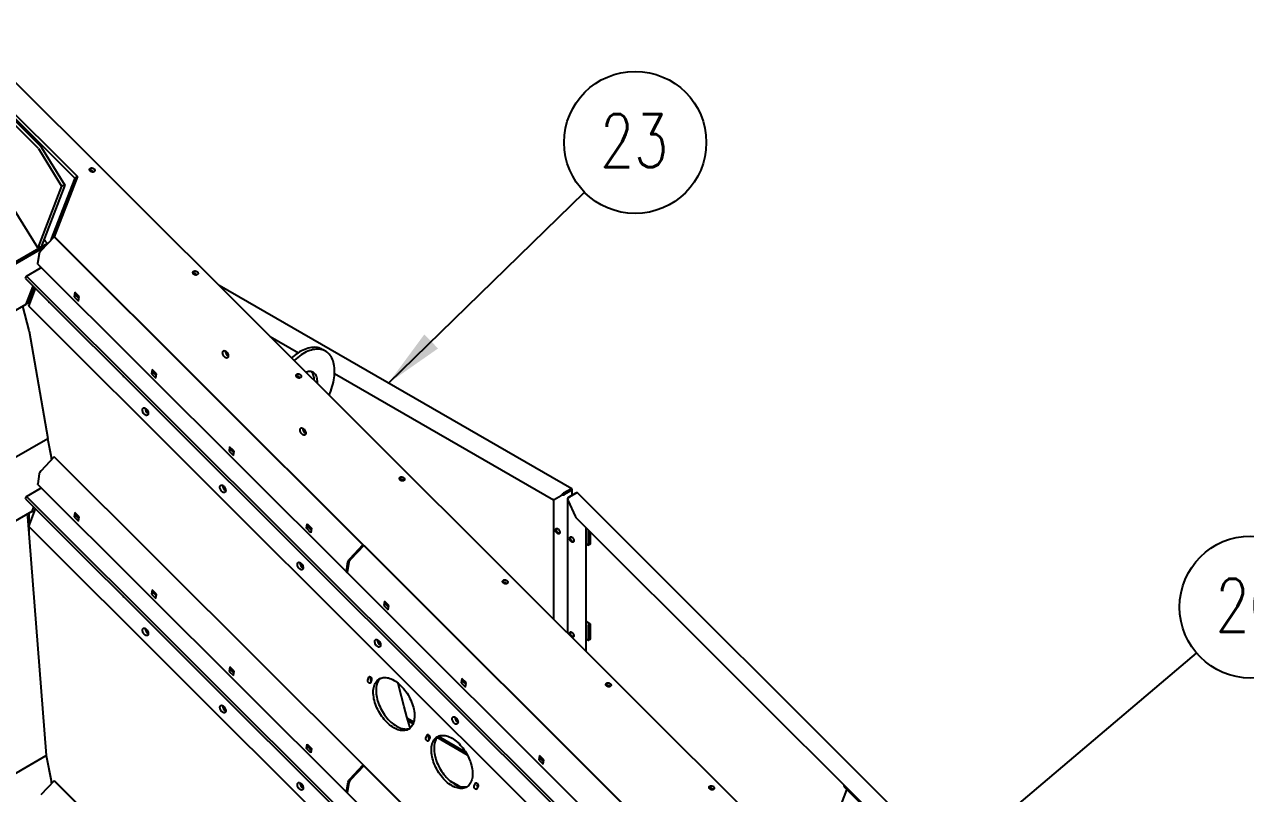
# Model space of a CAD drawing. Header units: millimetres. Extents: x 0 to 55611, y 0 to 32827.
# Drawn here: x 43145 to 45700, y 14474 to 16084 of the extents above; entities that cross this region are included whole.
import ezdxf

# ---------------------------------------------------------------- set-up
doc = ezdxf.new("R2010")
doc.units = ezdxf.units.MM
doc.header["$LTSCALE"] = 10
doc.linetypes.add('SLD-Continua', pattern=[0])
for name, color, linetype in [('EQUIPO', 30, 'SLD-Continua'), ('FIMSA-ACOTACIONES', 7, 'SLD-Continua'), ('STRUC', 5, 'SLD-Continua')]:
    doc.layers.add(name, color=color, linetype=linetype)
doc.styles.add('1', font='romans.shx', dxfattribs={"height": 125})
doc.styles.add('SLDTEXTSTYLE18', font='romans.shx', dxfattribs={"width": 0.75})
doc.dimstyles.new('50', dxfattribs={"dimscale": 0, "dimtxt": 125, "dimasz": 125, "dimexe": 125, "dimexo": 125, "dimgap": 50, "dimtad": 1, "dimdec": 0, "dimlfac": 49.861111, "dimzin": 1, "dimtxsty": '1', "dimcen": 2.5, "dimclrd": 1, "dimclre": 1, "dimadec": 0, "dimazin": 0, "dimtfac": 1, "dimtdec": 0, "dimtmove": 0, "dimatfit": 3, "dimfxl": 1, "dimtzin": 1, "dimarcsym": 0})

# ---------------------------------------------------------------- blocks, each defined once
blk = doc.blocks.new('SW_NOTE_0_19')
at = {"layer": 'FIMSA-ACOTACIONES', "color": 0}
blk.add_circle((106.4, 103.8), 148.7, dxfattribs=at)
at = {"layer": 'FIMSA-ACOTACIONES', "color": 0, "insert": (104.2, 163.3), "char_height": 111.12, "attachment_point": 2, "style": 'SLDTEXTSTYLE18'}
blk.add_mtext('23', dxfattribs=at)
blk = doc.blocks.new('SW_NOTE_0_20')
at = {"layer": 'FIMSA-ACOTACIONES', "color": 0}
blk.add_circle((113.4, 96.2), 148.7, dxfattribs=at)
at = {"layer": 'FIMSA-ACOTACIONES', "color": 0, "insert": (111.2, 155.6), "char_height": 111.12, "attachment_point": 2, "style": 'SLDTEXTSTYLE18'}
blk.add_mtext('20', dxfattribs=at)

msp = doc.modelspace()

# ---------------------------------------------------------------- linework, layer by layer
at = {"color": 7, "linetype": 'SLD-Continua', "lineweight": 25}
for p, q in [((44325.3, 14994.5), (44325.3, 15026)), ((44328.9, 15022.4), (44328.9, 14996.5)), ((44320.9, 14996.8), (44325.4, 14994.2)), ((44328.4, 14995.8), (44325.7, 14994.2)), ((44328.7, 14829.9), (44320.8, 14834.5)), ((44325.3, 14795.4), (44325.3, 14827.5)), ((44325.7, 14828.3), (44328.4, 14829.9)), ((44328.9, 14829.6), (44328.8, 14797.5)), ((44320.8, 14797.7), (44325.4, 14795.1)), ((44328.4, 14796.7), (44325.7, 14795.1))]:
    msp.add_line(p, q, dxfattribs=at)
for centre, radius, start, end in [((44325.6, 14994.4), 0.277, 170.7781, 309.2111), ((44327.9, 14996.6), 0.976, 302.6043, 357.385), ((44326.2, 14827.5), 0.976, 122.6043, 177.385), ((44328.6, 14829.6), 0.277, 350.7781, 129.2111), ((44325.5, 14795.3), 0.277, 170.7781, 309.2111), ((44327.9, 14797.5), 0.976, 302.6043, 357.385)]:
    msp.add_arc(centre, radius, start, end, dxfattribs=at)
at = {"layer": 'EQUIPO', "linetype": 'SLD-Continua', "lineweight": 25}
for p, q in [((45790.3, 13305.5), (43004.9, 16084.3)), ((42958.7, 16053.8), (43250.7, 15762.5)), ((42964.3, 16057), (43256.3, 15765.7)), ((43011.7, 15996.3), (43179.7, 15828.7)), ((43006, 15993), (43174, 15825.4)), ((43174.6, 15824.7), (43223, 15746)), ((43181.4, 15826.5), (43229.8, 15747.8)), ((43256.3, 15765.7), (43207.8, 15639.7)), ((43250.7, 15762.5), (43256.3, 15765.7)), ((43223, 15746), (43173.2, 15616.9)), ((43229.8, 15747.8), (43180.1, 15618.6)), ((43250.7, 15762.5), (43200.8, 15633.1)), ((43229.8, 15747.8), (43223, 15746)), ((43173.2, 15616.9), (43124.8, 15695.6)), ((43207.3, 15640), (43179.6, 15610.5)), ((43853.7, 14995.1), (43207.3, 15640)), ((43207.3, 15640), (43208.7, 15639.1)), ((43855.1, 14994.3), (43208.7, 15639.1)), ((43193.8, 15625.6), (42246, 15078.5)), ((43185.8, 15617.1), (42248.5, 15076)), ((43180.1, 15618.6), (43173.2, 15616.9)), ((43185.8, 15633.6), (43193.8, 15625.6)), ((43186, 15634.1), (43188.3, 15631.8)), ((43175.9, 15604.3), (43173, 15583.9)), ((43149.4, 15557.2), (43178.3, 15573.9)), ((43173.3, 15582.5), (43819.7, 14937.6)), ((43179.1, 15576.7), (43177.9, 15573.7)), ((43147.5, 15552.2), (43149.4, 15557.2)), ((43147.5, 15552.2), (45729.3, 12976.6)), ((43149.2, 15499), (43163.5, 15536.2)), ((43163.5, 15536.2), (43149.3, 15499.4)), ((43149.4, 15557.2), (45731.3, 12981.6)), ((43154.3, 15494.4), (43168.5, 15531.3)), ((43166.7, 15533), (43155, 15502.7)), ((43250.8, 15523.6), (43249.5, 15514.4)), ((43253, 15516.9), (43249.5, 15514.4)), ((43249.5, 15514.4), (43258.5, 15505.3)), ((43259.8, 15514.5), (43250.8, 15523.6)), ((43253.6, 15520.8), (43253, 15516.9)), ((43253, 15516.9), (43259.3, 15510.7)), ((43258.5, 15505.3), (43259.8, 15514.5)), ((42310, 15014.6), (43149.2, 15499)), ((43141.3, 15494.5), (43154.8, 15443.7)), ((43149.3, 15499.4), (43155, 15502.7)), ((45699.8, 12955), (43154.3, 15494.4)), ((43155.1, 15442.3), (43194.1, 15217.7)), ((43775.5, 15400.2), (43768.7, 15404.1)), ((43412.8, 15361.9), (43411.5, 15352.7)), ((43421.8, 15352.9), (43412.8, 15361.9)), ((43415.6, 15359.1), (43415, 15355.3)), ((43415, 15355.3), (43411.5, 15352.7)), ((43411.5, 15352.7), (43420.5, 15343.7)), ((43415, 15355.3), (43421.3, 15349.1)), ((43420.5, 15343.7), (43421.8, 15352.9)), ((43783.1, 15308), (43786.4, 15316.9)), ((42505.1, 14820), (43194.1, 15217.7)), ((43193.6, 15217.4), (43202.1, 15175.9)), ((43193.6, 15217.4), (43202.3, 15175.2)), ((43207.4, 15179), (43179.7, 15149.5)), ((43853.8, 14534.2), (43207.4, 15179)), ((43207.4, 15179), (43208.8, 15178.1)), ((43855.2, 14533.3), (43208.8, 15178.1)), ((43574.8, 15200.3), (43573.5, 15191.1)), ((43577.1, 15193.7), (43573.5, 15191.1)), ((43573.5, 15191.1), (43582.5, 15182.1)), ((43583.9, 15191.3), (43574.8, 15200.3)), ((43577.6, 15197.5), (43577.1, 15193.7)), ((43577.1, 15193.7), (43583.3, 15187.5)), ((43582.5, 15182.1), (43583.9, 15191.3)), ((43176, 15143.3), (43173.1, 15122.9)), ((43149.5, 15096.2), (43178.4, 15112.9)), ((43173.4, 15121.5), (43819.8, 14476.7)), ((43180.2, 15114.7), (43179.8, 15113.7)), ((43147.6, 15091.2), (43149.5, 15096.2)), ((43147.6, 15091.2), (45439.5, 12804.8)), ((43149.5, 15096.2), (45443.9, 12807.4)), ((43160.9, 15064.6), (43070.2, 15012.3)), ((43152.1, 15054.1), (43191.2, 14554.1)), ((43153.9, 15060.6), (43152.4, 15056.5)), ((43154.4, 15033.4), (43168.6, 15070.3)), ((43154.8, 15061), (43154.8, 15034.5)), ((43164.6, 15074.2), (43160.9, 15064.6)), ((43164.6, 15074.2), (43161, 15064.6)), ((43161, 15064.6), (43164.3, 15066.6)), ((43250.9, 15062.6), (43249.6, 15053.4)), ((43253.1, 15056), (43249.6, 15053.4)), ((43249.6, 15053.4), (43258.6, 15044.4)), ((43259.9, 15053.6), (43250.9, 15062.6)), ((43253.7, 15059.8), (43253.1, 15056)), ((43253.1, 15056), (43259.4, 15049.7)), ((43258.6, 15044.4), (43259.9, 15053.6)), ((45407.1, 12786.1), (43154.4, 15033.4)), ((43154.8, 15033), (43154.8, 15020.1)), ((43735.5, 15029.5), (43736.8, 15038.7)), ((43735.5, 15029.5), (43739.1, 15032.1)), ((43744.6, 15020.4), (43735.5, 15029.5)), ((43736.8, 15038.7), (43745.9, 15029.7)), ((43739.1, 15032.1), (43739.6, 15035.9)), ((43745.3, 15025.8), (43739.1, 15032.1)), ((43745.9, 15029.7), (43744.6, 15020.4)), ((43826, 14965.6), (43853.7, 14995.1)), ((43827.5, 14964.8), (43855.1, 14994.3)), ((43855.2, 14993.6), (43827.6, 14964.1)), ((43853.7, 14995.1), (43855.1, 14994.3)), ((44501.7, 14348.7), (43855.2, 14993.6)), ((43855.2, 14993.6), (43856.7, 14992.7)), ((44503.1, 14347.9), (43856.7, 14992.7)), ((43819.4, 14939.1), (43822.3, 14959.4)), ((43823.9, 14957.9), (43820.9, 14937.5)), ((43821.3, 14936.1), (44467.7, 14291.2)), ((43412.9, 14900.9), (43411.6, 14891.7)), ((43421.9, 14891.9), (43412.9, 14900.9)), ((43415.7, 14898.1), (43415.1, 14894.3)), ((43415.1, 14894.3), (43411.6, 14891.7)), ((43411.6, 14891.7), (43420.6, 14882.7)), ((43415.1, 14894.3), (43421.4, 14888.1)), ((43420.6, 14882.7), (43421.9, 14891.9)), ((43898.8, 14877.1), (43897.4, 14867.9)), ((43901, 14870.5), (43897.4, 14867.9)), ((43907.8, 14868.1), (43898.8, 14877.1)), ((43901.6, 14874.3), (43901, 14870.5)), ((43901, 14870.5), (43907.2, 14864.3)), ((43897.4, 14867.9), (43906.5, 14858.9)), ((43906.5, 14858.9), (43907.8, 14868.1)), ((43574.9, 14739.3), (43573.6, 14730.1)), ((43577.2, 14732.7), (43573.6, 14730.1)), ((43573.6, 14730.1), (43582.6, 14721.1)), ((43584, 14730.3), (43574.9, 14739.3)), ((43577.7, 14736.5), (43577.2, 14732.7)), ((43577.2, 14732.7), (43583.4, 14726.5)), ((43582.6, 14721.1), (43584, 14730.3)), ((43863.8, 14711.8), (43866.3, 14718.2)), ((43870.4, 14717.6), (43869.5, 14715.1)), ((43871.8, 14712.7), (43869.3, 14706.3)), ((44060.8, 14715.5), (44059.5, 14706.3)), ((44063, 14708.9), (44059.5, 14706.3)), ((44059.5, 14706.3), (44068.5, 14697.3)), ((44069.8, 14706.5), (44060.8, 14715.5)), ((44063.6, 14712.7), (44063, 14708.9)), ((44063, 14708.9), (44069.3, 14702.7)), ((44068.5, 14697.3), (44069.8, 14706.5)), ((43985.3, 14590.6), (43987.8, 14596.9)), ((43993.3, 14591.5), (43990.8, 14585.1)), ((43992, 14596.3), (43991, 14593.8)), ((43735.6, 14568.5), (43736.9, 14577.7)), ((43735.6, 14568.5), (43739.2, 14571.1)), ((43744.7, 14559.5), (43735.6, 14568.5)), ((43736.9, 14577.7), (43746, 14568.7)), ((43739.2, 14571.1), (43739.7, 14574.9)), ((43745.4, 14564.8), (43739.2, 14571.1)), ((43746, 14568.7), (43744.7, 14559.5)), ((42925.4, 14400.7), (43191.2, 14554.1)), ((43190.8, 14553.9), (43202.1, 14498.3)), ((43190.8, 14553.9), (43202.3, 14497.6)), ((44222.8, 14553.9), (44221.5, 14544.7)), ((44225.1, 14547.3), (44221.5, 14544.7)), ((44221.5, 14544.7), (44230.5, 14535.7)), ((44231.8, 14544.9), (44222.8, 14553.9)), ((44225.6, 14551.1), (44225.1, 14547.3)), ((44225.1, 14547.3), (44231.3, 14541)), ((44230.5, 14535.7), (44231.8, 14544.9)), ((43826.1, 14504.6), (43853.8, 14534.2)), ((43827.6, 14503.8), (43855.2, 14533.3)), ((43855.3, 14532.6), (43827.7, 14503.1)), ((43853.8, 14534.2), (43855.2, 14533.3)), ((44501.8, 13887.7), (43855.3, 14532.6)), ((43855.3, 14532.6), (43856.8, 14531.7)), ((44503.2, 13886.9), (43856.8, 14531.7)), ((43207.4, 14501.2), (43179.8, 14471.6)), ((43853.8, 13856.3), (43207.4, 14501.2)), ((43207.4, 14501.2), (43208.9, 14500.3)), ((43855.3, 13855.5), (43208.9, 14500.3)), ((43819.5, 14478.1), (43822.4, 14498.5)), ((43824, 14496.9), (43821, 14476.5)), ((44086.6, 14489.5), (44089.1, 14495.9)), ((44094.5, 14490.5), (44092.1, 14484.1)), ((44093.2, 14495.3), (44092.3, 14492.8)), ((43821.4, 14475.1), (44467.8, 13830.2))]:
    msp.add_line(p, q, dxfattribs=at)
at = {"layer": 'EQUIPO', "linetype": 'SLD-Continua', "lineweight": 25, "flags": 128}
for points in [[(43290.9, 15775.8), (43290, 15775.3), (43288.9, 15775.1), (43287.7, 15775.1), (43286.4, 15775.4), (43285.3, 15775.8), (43284.2, 15776.4), (43283.3, 15777.2), (43282.5, 15778.1), (43282, 15779), (43281.8, 15780), (43281.8, 15780.9), (43282.1, 15781.8), (43282.7, 15782.6), (43283.5, 15783.2), (43284.5, 15783.6), (43285.6, 15783.8), (43286.8, 15783.8), (43288, 15783.6), (43289.2, 15783.1), (43290.2, 15782.5), (43291.2, 15781.8), (43291.9, 15780.9), (43292.4, 15779.9), (43292.6, 15778.9), (43292.6, 15778), (43292.3, 15777.1), (43291.7, 15776.4), (43290.9, 15775.8)], [(43178.3, 15573.9), (43179.9, 15574.8), (43180.7, 15575.1)], [(43507, 15560.3), (43506, 15559.8), (43504.9, 15559.6), (43503.7, 15559.6), (43502.5, 15559.9), (43501.3, 15560.3), (43500.2, 15560.9), (43499.3, 15561.7), (43498.6, 15562.6), (43498.1, 15563.5), (43497.8, 15564.5), (43497.9, 15565.4), (43498.2, 15566.3), (43498.7, 15567.1), (43499.5, 15567.7), (43500.5, 15568.1), (43501.6, 15568.3), (43502.8, 15568.3), (43504, 15568.1), (43505.2, 15567.6), (43506.3, 15567), (43507.2, 15566.2), (43507.9, 15565.4), (43508.4, 15564.4), (43508.7, 15563.4), (43508.6, 15562.5), (43508.3, 15561.6), (43507.8, 15560.9), (43507, 15560.3)], [(43768.7, 15404.1), (43767.1, 15405), (43764.4, 15406.2), (43761.5, 15407.1), (43758.6, 15407.8), (43755.5, 15408.2), (43752.4, 15408.4), (43749.1, 15408.3), (43745.8, 15408), (43742.4, 15407.4), (43739, 15406.5), (43735.5, 15405.4), (43731.9, 15404.1), (43728.4, 15402.5), (43724.8, 15400.7), (43721.2, 15398.6), (43717.6, 15396.4), (43714, 15393.8), (43710.5, 15391.1), (43707, 15388.2), (43704.7, 15386.2)], [(43560.5, 15399.3), (43560.9, 15400.1), (43561.6, 15400.8), (43562.4, 15401.2), (43563.3, 15401.4), (43564.3, 15401.3), (43565.4, 15400.9), (43566.5, 15400.3), (43567.6, 15399.5), (43568.6, 15398.4), (43569.5, 15397.3), (43570.4, 15395.9), (43571, 15394.6), (43571.5, 15393.1), (43571.9, 15391.7), (43572, 15390.4), (43571.9, 15389.2), (43571.6, 15388.1), (43571.2, 15387.3), (43570.5, 15386.6), (43569.7, 15386.2), (43568.8, 15386), (43567.8, 15386.1), (43566.7, 15386.5), (43565.6, 15387.1), (43564.5, 15387.9), (43563.5, 15389), (43562.6, 15390.2), (43561.7, 15391.5), (43561.1, 15392.9), (43560.6, 15394.3), (43560.2, 15395.7), (43560.1, 15397), (43560.2, 15398.2), (43560.5, 15399.3)], [(43786.4, 15316.9), (43788, 15321.6), (43789.5, 15326.2), (43790.8, 15330.8), (43791.9, 15335.4), (43792.8, 15340), (43793.6, 15344.5), (43794.1, 15348.9), (43794.4, 15353.2), (43794.5, 15357.4), (43794.5, 15361.5), (43794.2, 15365.5), (43793.7, 15369.4), (43793.1, 15373.1), (43792.2, 15376.6), (43791.2, 15380), (43789.9, 15383.1), (43788.5, 15386.1), (43786.9, 15388.9), (43785.1, 15391.5), (43783.2, 15393.9), (43781.1, 15396), (43778.8, 15397.9), (43776.4, 15399.6), (43773.8, 15401.1), (43771.1, 15402.2), (43768.3, 15403.2), (43765.4, 15403.9), (43762.3, 15404.3), (43759.2, 15404.5), (43755.9, 15404.4), (43752.6, 15404.1), (43749.2, 15403.5), (43745.8, 15402.6), (43742.3, 15401.5), (43738.7, 15400.2), (43735.1, 15398.6), (43731.6, 15396.8), (43728, 15394.7), (43724.4, 15392.4), (43720.8, 15389.9), (43717.3, 15387.2), (43713.7, 15384.3), (43710.3, 15381.2), (43710, 15380.9)], [(43758.1, 15332.9), (43758.3, 15335), (43758.3, 15337.8), (43758.2, 15340.5), (43757.8, 15343.1), (43757.3, 15345.5), (43756.5, 15347.7), (43755.6, 15349.7), (43754.5, 15351.6), (43753.2, 15353.2), (43751.7, 15354.6), (43750.1, 15355.7), (43748.3, 15356.6), (43746.4, 15357.2), (43744.4, 15357.6), (43742.3, 15357.7), (43740.1, 15357.6), (43737.8, 15357.2), (43735.5, 15356.5), (43734.7, 15356.3)], [(43751.5, 15339.5), (43751.5, 15341.8), (43751.4, 15344.5), (43751, 15347), (43750.5, 15349.4), (43749.7, 15351.6), (43748.8, 15353.7), (43747.7, 15355.5), (43746.4, 15357.1), (43746.2, 15357.3)], [(43723, 15344.7), (43722, 15344.3), (43720.9, 15344.1), (43719.7, 15344.1), (43718.5, 15344.4), (43717.3, 15344.8), (43716.2, 15345.4), (43715.3, 15346.2), (43714.6, 15347.1), (43714.1, 15348), (43713.9, 15349), (43713.9, 15349.9), (43714.2, 15350.8), (43714.8, 15351.6), (43715.6, 15352.2), (43716.5, 15352.6), (43717.6, 15352.8), (43718.8, 15352.8), (43720.1, 15352.6), (43721.2, 15352.1), (43722.3, 15351.5), (43723.2, 15350.7), (43724, 15349.9), (43724.5, 15348.9), (43724.7, 15347.9), (43724.7, 15347), (43724.3, 15346.1), (43723.8, 15345.3), (43723, 15344.7)], [(43720.2, 15346.6), (43718.9, 15345.3), (43718.1, 15344.5)], [(43404.1, 15268.1), (43403.6, 15267.2), (43403, 15266.5), (43402.2, 15266.1), (43401.2, 15265.9), (43400.2, 15266), (43399.1, 15266.4), (43398, 15267), (43396.9, 15267.9), (43395.8, 15268.9), (43394.8, 15270.1), (43394, 15271.5), (43393.3, 15272.9), (43392.8, 15274.3), (43392.5, 15275.8), (43392.3, 15277.1), (43392.4, 15278.4), (43392.7, 15279.5), (43393.2, 15280.4), (43393.8, 15281), (43394.6, 15281.5), (43395.6, 15281.6), (43396.6, 15281.5), (43397.7, 15281.1), (43398.8, 15280.5), (43400, 15279.7), (43401, 15278.6), (43402, 15277.4), (43402.8, 15276.1), (43403.5, 15274.6), (43404, 15273.2), (43404.4, 15271.8), (43404.5, 15270.4), (43404.4, 15269.2), (43404.1, 15268.1)], [(43722.5, 15237.6), (43723, 15238.5), (43723.6, 15239.2), (43724.4, 15239.6), (43725.3, 15239.7), (43726.3, 15239.6), (43727.4, 15239.3), (43728.5, 15238.7), (43729.6, 15237.8), (43730.6, 15236.8), (43731.6, 15235.6), (43732.4, 15234.3), (43733.1, 15232.9), (43733.6, 15231.5), (43733.9, 15230.1), (43734, 15228.8), (43733.9, 15227.6), (43733.7, 15226.5), (43733.2, 15225.6), (43732.5, 15225), (43731.7, 15224.6), (43730.8, 15224.4), (43729.8, 15224.5), (43728.7, 15224.9), (43727.6, 15225.5), (43726.6, 15226.3), (43725.5, 15227.3), (43724.6, 15228.5), (43723.8, 15229.8), (43723.1, 15231.2), (43722.6, 15232.6), (43722.3, 15234), (43722.1, 15235.4), (43722.2, 15236.6), (43722.5, 15237.6)], [(43939, 15129.2), (43938.1, 15128.8), (43936.9, 15128.6), (43935.7, 15128.6), (43934.5, 15128.8), (43933.4, 15129.3), (43932.3, 15129.9), (43931.3, 15130.7), (43930.6, 15131.5), (43930.1, 15132.5), (43929.9, 15133.5), (43929.9, 15134.4), (43930.2, 15135.3), (43930.8, 15136.1), (43931.6, 15136.7), (43932.6, 15137.1), (43933.7, 15137.3), (43934.9, 15137.3), (43936.1, 15137), (43937.3, 15136.6), (43938.3, 15136), (43939.3, 15135.2), (43940, 15134.3), (43940.5, 15133.4), (43940.7, 15132.4), (43940.7, 15131.5), (43940.4, 15130.6), (43939.8, 15129.8), (43939, 15129.2)], [(43178.4, 15112.9), (43180, 15113.8), (43180.8, 15114.1)], [(43566.1, 15106.4), (43565.7, 15105.5), (43565, 15104.9), (43564.2, 15104.5), (43563.3, 15104.3), (43562.2, 15104.4), (43561.1, 15104.8), (43560, 15105.4), (43558.9, 15106.2), (43557.8, 15107.3), (43556.9, 15108.5), (43556, 15109.9), (43555.3, 15111.3), (43554.8, 15112.7), (43554.5, 15114.1), (43554.4, 15115.5), (43554.4, 15116.8), (43554.7, 15117.8), (43555.2, 15118.7), (43555.9, 15119.4), (43556.7, 15119.8), (43557.6, 15120), (43558.6, 15119.9), (43559.7, 15119.5), (43560.9, 15118.9), (43562, 15118), (43563, 15117), (43564, 15115.8), (43564.8, 15114.4), (43565.5, 15113), (43566.1, 15111.6), (43566.4, 15110.1), (43566.5, 15108.8), (43566.4, 15107.5), (43566.1, 15106.4)], [(43728.2, 14944.8), (43727.7, 14943.9), (43727, 14943.2), (43726.2, 14942.8), (43725.3, 14942.7), (43724.2, 14942.8), (43723.1, 14943.1), (43722, 14943.8), (43720.9, 14944.6), (43719.9, 14945.7), (43718.9, 14946.9), (43718, 14948.2), (43717.4, 14949.6), (43716.8, 14951.1), (43716.5, 14952.5), (43716.4, 14953.9), (43716.5, 14955.1), (43716.7, 14956.2), (43717.2, 14957.1), (43717.9, 14957.8), (43718.7, 14958.2), (43719.6, 14958.4), (43720.7, 14958.3), (43721.8, 14957.9), (43722.9, 14957.3), (43724, 14956.4), (43725.1, 14955.4), (43726, 14954.1), (43726.9, 14952.8), (43727.6, 14951.4), (43728.1, 14949.9), (43728.4, 14948.5), (43728.5, 14947.1), (43728.5, 14945.9), (43728.2, 14944.8)], [(43819.4, 14939.1), (43819.4, 14938.3), (43819.6, 14937.7), (43820.1, 14937.4), (43820.8, 14937.3), (43820.9, 14937.3)], [(44155.1, 14913.7), (44154.1, 14913.3), (44153, 14913.1), (44151.8, 14913.1), (44150.6, 14913.3), (44149.4, 14913.8), (44148.3, 14914.4), (44147.4, 14915.2), (44146.6, 14916), (44146.2, 14917), (44145.9, 14918), (44146, 14918.9), (44146.3, 14919.8), (44146.8, 14920.5), (44147.6, 14921.1), (44148.6, 14921.6), (44149.7, 14921.8), (44150.9, 14921.8), (44152.1, 14921.5), (44153.3, 14921.1), (44154.4, 14920.5), (44155.3, 14919.7), (44156, 14918.8), (44156.5, 14917.9), (44156.8, 14916.9), (44156.7, 14916), (44156.4, 14915.1), (44155.8, 14914.3), (44155.1, 14913.7)], [(43404.2, 14807.1), (43403.7, 14806.2), (43403.1, 14805.5), (43402.3, 14805.1), (43401.3, 14804.9), (43400.3, 14805), (43399.2, 14805.4), (43398.1, 14806), (43397, 14806.9), (43395.9, 14807.9), (43394.9, 14809.2), (43394.1, 14810.5), (43393.4, 14811.9), (43392.9, 14813.4), (43392.6, 14814.8), (43392.4, 14816.2), (43392.5, 14817.4), (43392.8, 14818.5), (43393.3, 14819.4), (43393.9, 14820.1), (43394.7, 14820.5), (43395.7, 14820.6), (43396.7, 14820.5), (43397.8, 14820.2), (43398.9, 14819.5), (43400.1, 14818.7), (43401.1, 14817.6), (43402.1, 14816.4), (43402.9, 14815.1), (43403.6, 14813.7), (43404.1, 14812.2), (43404.5, 14810.8), (43404.6, 14809.4), (43404.5, 14808.2), (43404.2, 14807.1)], [(43890.2, 14783.2), (43889.7, 14782.3), (43889.1, 14781.6), (43888.2, 14781.2), (43887.3, 14781), (43886.3, 14781.1), (43885.2, 14781.5), (43884, 14782.1), (43882.9, 14783), (43881.9, 14784), (43880.9, 14785.2), (43880.1, 14786.6), (43879.4, 14788), (43878.9, 14789.5), (43878.5, 14790.9), (43878.4, 14792.2), (43878.5, 14793.5), (43878.8, 14794.6), (43879.2, 14795.5), (43879.9, 14796.1), (43880.7, 14796.6), (43881.7, 14796.7), (43882.7, 14796.6), (43883.8, 14796.3), (43884.9, 14795.6), (43886, 14794.8), (43887.1, 14793.7), (43888, 14792.5), (43888.9, 14791.2), (43889.6, 14789.8), (43890.1, 14788.3), (43890.4, 14786.9), (43890.6, 14785.5), (43890.5, 14784.3), (43890.2, 14783.2)], [(43866.3, 14718.2), (43866.6, 14718.7), (43867.1, 14719.1), (43867.8, 14719.2), (43868.5, 14719), (43869.3, 14718.6), (43870, 14718), (43870.7, 14717.2), (43871.3, 14716.3), (43871.7, 14715.3), (43871.9, 14714.4), (43871.9, 14713.5), (43871.8, 14712.7)], [(43877.9, 14702.1), (43879, 14704.7), (43880.3, 14707), (43881.8, 14709.1), (43883.4, 14711), (43885.2, 14712.6), (43887.1, 14714), (43889.2, 14715.2), (43891.5, 14716.1), (43893.8, 14716.8), (43896.3, 14717.2), (43898.9, 14717.4), (43901.5, 14717.3), (43904.3, 14716.9), (43907.1, 14716.3), (43910, 14715.4), (43912.9, 14714.3), (43915.8, 14712.9), (43918.7, 14711.3), (43921.7, 14709.5), (43924.6, 14707.4), (43927.5, 14705.1), (43930.4, 14702.7), (43933.2, 14700), (43935.9, 14697.2), (43938.5, 14694.1), (43941.1, 14691), (43943.5, 14687.7), (43945.9, 14684.3), (43948.1, 14680.7), (43950.1, 14677.1), (43952.1, 14673.4), (43953.8, 14669.7), (43955.4, 14665.9), (43956.8, 14662.1), (43958.1, 14658.3), (43959.1, 14654.5), (43960, 14650.8), (43960.7, 14647.1), (43961.2, 14643.5), (43961.4, 14639.9), (43961.5, 14636.5), (43961.4, 14633.2), (43961.1, 14630), (43960.6, 14626.9), (43959.8, 14624), (43958.9, 14621.3), (43957.8, 14618.8), (43956.5, 14616.5), (43955.1, 14614.4), (43953.4, 14612.5), (43951.7, 14610.8), (43949.7, 14609.4), (43947.6, 14608.3), (43945.4, 14607.3), (43943, 14606.7), (43940.5, 14606.2), (43938, 14606.1), (43935.3, 14606.2), (43932.5, 14606.6), (43929.7, 14607.2), (43926.9, 14608), (43924, 14609.2), (43921, 14610.5), (43918.1, 14612.2), (43915.2, 14614), (43912.2, 14616.1), (43909.3, 14618.3), (43906.5, 14620.8), (43903.7, 14623.5), (43900.9, 14626.3), (43898.3, 14629.3), (43895.7, 14632.5), (43893.3, 14635.8), (43891, 14639.2), (43888.8, 14642.7), (43886.7, 14646.4), (43884.8, 14650), (43883, 14653.8), (43881.4, 14657.6), (43880, 14661.4), (43878.8, 14665.2), (43877.7, 14668.9), (43876.8, 14672.7), (43876.2, 14676.4), (43875.7, 14680), (43875.4, 14683.6), (43875.3, 14687), (43875.4, 14690.3), (43875.8, 14693.5), (43876.3, 14696.6), (43877, 14699.4), (43877.9, 14702.1)], [(43869.3, 14706.3), (43868.9, 14705.7), (43868.4, 14705.4), (43867.8, 14705.3), (43867.1, 14705.4), (43866.3, 14705.9), (43865.6, 14706.5), (43864.9, 14707.3), (43864.3, 14708.2), (43863.9, 14709.2), (43863.7, 14710.1), (43863.7, 14711), (43863.8, 14711.8)], [(43883.6, 14705.4), (43882.7, 14702.7), (43881.9, 14699.8), (43881.4, 14696.8), (43881.1, 14693.6), (43881, 14690.3), (43881.1, 14686.8), (43881.3, 14683.3), (43881.8, 14679.6), (43882.5, 14675.9), (43883.4, 14672.2), (43884.4, 14668.4), (43885.7, 14664.6), (43887.1, 14660.8), (43888.7, 14657), (43890.4, 14653.3), (43892.4, 14649.6), (43894.4, 14646), (43896.6, 14642.5), (43899, 14639.1), (43901.4, 14635.8), (43904, 14632.6), (43906.6, 14629.6), (43909.3, 14626.7), (43912.1, 14624.1), (43915, 14621.6), (43917.9, 14619.3), (43920.8, 14617.3), (43923.8, 14615.4), (43926.7, 14613.8), (43929.6, 14612.4), (43932.5, 14611.3), (43935.4, 14610.4), (43938.2, 14609.8), (43940.9, 14609.5), (43943.6, 14609.4), (43946.2, 14609.5), (43948.7, 14609.9), (43951, 14610.6), (43951.6, 14610.8)], [(43952.5, 14611.5), (43951.7, 14614), (43945.7, 14635), (43939.9, 14656.2), (43934.2, 14677.5), (43928.8, 14699), (43927.2, 14705.4)], [(44371.1, 14698.2), (44370.1, 14697.8), (44369, 14697.6), (44367.8, 14697.6), (44366.6, 14697.8), (44365.4, 14698.3), (44364.3, 14698.9), (44363.4, 14699.6), (44362.7, 14700.5), (44362.2, 14701.5), (44362, 14702.5), (44362, 14703.4), (44362.3, 14704.3), (44362.9, 14705), (44363.6, 14705.6), (44364.6, 14706.1), (44365.7, 14706.3), (44366.9, 14706.3), (44368.1, 14706), (44369.3, 14705.6), (44370.4, 14705), (44371.3, 14704.2), (44372.1, 14703.3), (44372.5, 14702.4), (44372.8, 14701.4), (44372.7, 14700.5), (44372.4, 14699.6), (44371.9, 14698.8), (44371.1, 14698.2)], [(43566.2, 14645.5), (43565.8, 14644.6), (43565.1, 14643.9), (43564.3, 14643.5), (43563.4, 14643.3), (43562.3, 14643.4), (43561.2, 14643.8), (43560.1, 14644.4), (43559, 14645.3), (43557.9, 14646.3), (43557, 14647.5), (43556.1, 14648.9), (43555.4, 14650.3), (43554.9, 14651.7), (43554.6, 14653.2), (43554.5, 14654.5), (43554.5, 14655.8), (43554.8, 14656.9), (43555.3, 14657.7), (43556, 14658.4), (43556.8, 14658.8), (43557.7, 14659), (43558.7, 14658.9), (43559.8, 14658.5), (43561, 14657.9), (43562.1, 14657.1), (43563.1, 14656), (43564.1, 14654.8), (43564.9, 14653.4), (43565.6, 14652), (43566.2, 14650.6), (43566.5, 14649.1), (43566.6, 14647.8), (43566.5, 14646.5), (43566.2, 14645.5)], [(44052.2, 14621.5), (44051.7, 14620.7), (44051.1, 14620), (44050.3, 14619.6), (44049.3, 14619.4), (44048.3, 14619.5), (44047.2, 14619.9), (44046.1, 14620.5), (44045, 14621.3), (44043.9, 14622.4), (44042.9, 14623.6), (44042.1, 14625), (44041.4, 14626.4), (44040.9, 14627.8), (44040.5, 14629.3), (44040.4, 14630.6), (44040.5, 14631.9), (44040.8, 14632.9), (44041.3, 14633.8), (44041.9, 14634.5), (44042.7, 14634.9), (44043.7, 14635.1), (44044.7, 14635), (44045.8, 14634.6), (44046.9, 14634), (44048, 14633.1), (44049.1, 14632.1), (44050.1, 14630.9), (44050.9, 14629.5), (44051.6, 14628.1), (44052.1, 14626.7), (44052.5, 14625.2), (44052.6, 14623.9), (44052.5, 14622.6), (44052.2, 14621.5)], [(43990.8, 14585.1), (43990.5, 14584.5), (43990, 14584.2), (43989.3, 14584.1), (43988.6, 14584.2), (43987.8, 14584.6), (43987.1, 14585.2), (43986.4, 14586), (43985.8, 14587), (43985.4, 14587.9), (43985.2, 14588.9), (43985.2, 14589.8), (43985.3, 14590.6)], [(43987.8, 14596.9), (43988.1, 14597.5), (43988.7, 14597.9), (43989.3, 14598), (43990, 14597.8), (43990.8, 14597.4), (43991.5, 14596.8), (43992.2, 14596), (43992.8, 14595.1), (43993.2, 14594.1), (43993.4, 14593.1), (43993.4, 14592.2), (43993.3, 14591.5)], [(43999.4, 14580.9), (44000.5, 14583.4), (44001.8, 14585.8), (44003.3, 14587.9), (44004.9, 14589.7), (44006.7, 14591.4), (44008.7, 14592.8), (44010.8, 14594), (44013, 14594.9), (44015.3, 14595.6), (44017.8, 14596), (44020.4, 14596.2), (44023.1, 14596.1), (44025.8, 14595.7), (44028.6, 14595.1), (44031.5, 14594.2), (44034.4, 14593.1), (44037.3, 14591.7), (44040.3, 14590.1), (44043.2, 14588.3), (44046.1, 14586.2), (44049, 14583.9), (44051.9, 14581.4), (44054.7, 14578.8), (44057.4, 14575.9), (44060.1, 14572.9), (44062.6, 14569.8), (44065.1, 14566.5), (44067.4, 14563), (44069.6, 14559.5), (44071.7, 14555.9), (44073.6, 14552.2), (44075.3, 14548.5), (44076.9, 14544.7), (44078.4, 14540.9), (44079.6, 14537.1), (44080.7, 14533.3), (44081.5, 14529.6), (44082.2, 14525.9), (44082.7, 14522.2), (44083, 14518.7), (44083, 14515.3), (44082.9, 14511.9), (44082.6, 14508.7), (44082.1, 14505.7), (44081.4, 14502.8), (44080.4, 14500.1), (44079.3, 14497.6), (44078.1, 14495.3), (44076.6, 14493.2), (44075, 14491.3), (44073.2, 14489.6), (44071.2, 14488.2), (44069.1, 14487), (44066.9, 14486.1), (44064.5, 14485.4), (44062.1, 14485), (44059.5, 14484.9), (44056.8, 14485), (44054.1, 14485.3), (44051.3, 14486), (44048.4, 14486.8), (44045.5, 14487.9), (44042.6, 14489.3), (44039.6, 14490.9), (44036.7, 14492.8), (44033.7, 14494.8), (44030.8, 14497.1), (44028, 14499.6), (44025.2, 14502.3), (44022.5, 14505.1), (44019.8, 14508.1), (44017.3, 14511.3), (44014.8, 14514.6), (44012.5, 14518), (44010.3, 14521.5), (44008.2, 14525.1), (44006.3, 14528.8), (44004.5, 14532.6), (44002.9, 14536.3), (44001.5, 14540.1), (44000.3, 14543.9), (43999.2, 14547.7), (43998.3, 14551.5), (43997.7, 14555.2), (43997.2, 14558.8), (43996.9, 14562.3), (43996.8, 14565.8), (43997, 14569.1), (43997.3, 14572.3), (43997.8, 14575.3), (43998.5, 14578.2), (43999.4, 14580.9)], [(44005.1, 14584.2), (44004.2, 14581.5), (44003.5, 14578.6), (44002.9, 14575.6), (44002.6, 14572.4), (44002.5, 14569), (44002.6, 14565.6), (44002.8, 14562.1), (44003.3, 14558.4), (44004, 14554.7), (44004.9, 14551), (44005.9, 14547.2), (44007.2, 14543.4), (44008.6, 14539.6), (44010.2, 14535.8), (44012, 14532.1), (44013.9, 14528.4), (44015.9, 14524.8), (44018.1, 14521.3), (44020.5, 14517.8), (44022.9, 14514.5), (44025.5, 14511.4), (44028.1, 14508.4), (44030.9, 14505.5), (44033.6, 14502.8), (44036.5, 14500.4), (44039.4, 14498.1), (44042.3, 14496), (44045.3, 14494.2), (44048.2, 14492.6), (44051.1, 14491.2), (44054, 14490.1), (44056.9, 14489.2), (44059.7, 14488.6), (44062.5, 14488.2), (44065.1, 14488.1), (44067.7, 14488.3), (44070.2, 14488.7), (44072.5, 14489.4), (44073.1, 14489.6)], [(43728.3, 14483.8), (43727.8, 14482.9), (43727.1, 14482.3), (43726.3, 14481.8), (43725.4, 14481.7), (43724.3, 14481.8), (43723.2, 14482.1), (43722.1, 14482.8), (43721, 14483.6), (43720, 14484.7), (43719, 14485.9), (43718.1, 14487.2), (43717.5, 14488.6), (43716.9, 14490.1), (43716.6, 14491.5), (43716.5, 14492.9), (43716.6, 14494.1), (43716.8, 14495.2), (43717.3, 14496.1), (43718, 14496.8), (43718.8, 14497.2), (43719.7, 14497.4), (43720.8, 14497.3), (43721.9, 14496.9), (43723, 14496.3), (43724.1, 14495.4), (43725.2, 14494.4), (43726.1, 14493.2), (43727, 14491.8), (43727.7, 14490.4), (43728.2, 14488.9), (43728.5, 14487.5), (43728.6, 14486.2), (43728.6, 14484.9), (43728.3, 14483.8)], [(44092.1, 14484.1), (44091.7, 14483.5), (44091.2, 14483.2), (44090.6, 14483.1), (44089.8, 14483.2), (44089.1, 14483.6), (44088.3, 14484.2), (44087.7, 14485), (44087.1, 14485.9), (44086.7, 14486.9), (44086.5, 14487.9), (44086.4, 14488.8), (44086.6, 14489.5)], [(44089.1, 14495.9), (44089.4, 14496.5), (44089.9, 14496.9), (44090.6, 14497), (44091.3, 14496.8), (44092.1, 14496.4), (44092.8, 14495.8), (44093.5, 14495), (44094, 14494.1), (44094.4, 14493.1), (44094.7, 14492.1), (44094.7, 14491.2), (44094.5, 14490.5)], [(44587.1, 14482.7), (44586.1, 14482.3), (44585, 14482.1), (44583.8, 14482.1), (44582.6, 14482.3), (44581.4, 14482.7), (44580.4, 14483.4), (44579.4, 14484.1), (44578.7, 14485), (44578.2, 14486), (44578, 14486.9), (44578, 14487.9), (44578.3, 14488.8), (44578.9, 14489.5), (44579.7, 14490.1), (44580.7, 14490.5), (44581.8, 14490.8), (44583, 14490.7), (44584.2, 14490.5), (44585.4, 14490.1), (44586.4, 14489.5), (44587.4, 14488.7), (44588.1, 14487.8), (44588.6, 14486.9), (44588.8, 14485.9), (44588.8, 14484.9), (44588.5, 14484.1), (44587.9, 14483.3), (44587.1, 14482.7)], [(43819.5, 14478.1), (43819.5, 14477.3), (43819.7, 14476.7), (43820.2, 14476.4), (43820.9, 14476.3), (43821, 14476.3)]]:
    msp.add_lwpolyline(points, dxfattribs=at)
at = {"layer": 'EQUIPO', "linetype": 'SLD-Continua', "lineweight": 25}
for centre, radius, start, end in [((43171.3, 15822.7), 3.86, 31.8407, 45.2925), ((43171.3, 15820.2), 12, 31.8407, 45.2925), ((43284.3, 15772), 6.83, 30.325, 107.5319), ((43173.2, 15616.9), 21.2, 33.0904, 44.7993), ((43189, 15600.5), 13.7, 133.416, 164.122), ((43174.4, 15583.5), 1.54, 163.9407, 221.2736), ((43500.4, 15556.5), 6.83, 30.325, 107.5319), ((43205.5, 15511.5), 12.2, 218.5202, 231.6183), ((43139.2, 15439.5), 16.2, 9.9052, 14.9842), ((43578.3, 15400.8), 12.5, 180.314, 239.6806), ((43360.7, 15356.7), 12.2, 218.5202, 231.6183), ((43716.4, 15341), 6.83, 30.325, 107.5319), ((43410.8, 15280.9), 12.8, 179.5, 240.4946), ((43740.3, 15239.2), 12.5, 180.314, 239.6806), ((43191, 15173.6), 11.4, 0.6042, 11.9091), ((43193.4, 15173.4), 9.04, 2.2581, 11.7778), ((43189.1, 15139.6), 13.7, 133.416, 164.122), ((43932.4, 15125.5), 6.83, 30.325, 107.532), ((43174.5, 15122.5), 1.54, 163.9407, 221.2736), ((43572.8, 15119.3), 12.8, 179.5, 240.4946), ((43157.6, 15054.7), 5.53, 160.6173, 185.8713), ((43205.6, 15050.5), 12.2, 218.5202, 231.6183), ((43734.8, 14957.6), 12.8, 179.5, 240.4946), ((43835.4, 14955.7), 13.7, 133.416, 164.122), ((43837, 14954.1), 13.7, 133.416, 164.122), ((43831.7, 14960.4), 6.05, 133.416, 164.122), ((43822.4, 14937.1), 1.54, 163.9407, 221.2736), ((44148.5, 14909.9), 6.83, 30.325, 107.532), ((43360.8, 14895.7), 12.2, 218.5202, 231.6183), ((43410.9, 14819.9), 12.8, 179.5, 240.4946), ((43896.8, 14796), 12.8, 179.5, 240.4946), ((43874.8, 14713.9), 5.48, 167.857, 222.5536), ((43906.7, 14697.1), 24.6, 130.0378, 160.2481), ((44364.5, 14694.4), 6.83, 30.325, 107.5319), ((43572.9, 14658.3), 12.8, 179.5, 240.4946), ((44058.9, 14634.4), 12.8, 179.5, 240.4946), ((43996.3, 14592.7), 5.48, 167.857, 222.5536), ((44028.3, 14575.9), 24.6, 130.0378, 160.2481), ((43191.2, 14496), 11.2, 358.9899, 11.965), ((43193.7, 14495.8), 8.72, 0.1965, 11.9231), ((43734.9, 14496.7), 12.8, 179.5, 240.4946), ((43835.5, 14494.7), 13.7, 133.416, 164.122), ((43837.1, 14493.1), 13.7, 133.416, 164.122), ((43831.8, 14499.4), 6.05, 133.416, 164.122), ((44097.6, 14491.7), 5.48, 167.8571, 222.5535), ((43822.5, 14476.1), 1.54, 163.9407, 221.2736), ((44580.5, 14478.9), 6.83, 30.325, 107.5319)]:
    msp.add_arc(centre, radius, start, end, dxfattribs=at)
at = {"layer": 'STRUC', "linetype": 'SLD-Continua', "lineweight": 25}
for p, q in [((44290.7, 15111.9), (43552.5, 15538)), ((43659.8, 15431), (43718.6, 15397)), ((43794.4, 15353.3), (44252.3, 15088.9)), ((44291.2, 15111.4), (44270.6, 15099.5)), ((44288.3, 15111.6), (44273.6, 15103.2)), ((44290, 15108.7), (44275.3, 15100.2)), ((44297.9, 15102.7), (44283.2, 15094.2)), ((44300.2, 15103.2), (44285.6, 15094.8)), ((44291.4, 15098.9), (44291.4, 15110.7)), ((46053.3, 13356.3), (44302.5, 15103.6)), ((44252.3, 15088.9), (44252.3, 14839.9)), ((44253.7, 15089.7), (44268.4, 15098.2)), ((44281.8, 15092.3), (44281.7, 14810.5)), ((44283.2, 15087.4), (44297.9, 15054.8)), ((44300.7, 15050.5), (46014.6, 13340.1)), ((44320.8, 14771.6), (44320.9, 15030.4)), ((43959.8, 14624), (43946.7, 14631.6)), ((43958.6, 14620.6), (43948.1, 14626.6)), ((44072.1, 14555), (44009.1, 14591.4)), ((44068.5, 14561.3), (44011.7, 14594.1)), ((44055, 14489.8), (44036.2, 14500.6)), ((45115.7, 14235.8), (44863.1, 14487.9)), ((44795.3, 14298.2), (44866.3, 14482.3)), ((45115, 14234.1), (44862.4, 14486.2))]:
    msp.add_line(p, q, dxfattribs=at)
at = {"layer": 'STRUC', "linetype": 'SLD-Continua', "lineweight": 25, "flags": 128}
for points in [[(44302.5, 15103.6), (44302.3, 15103.7), (44302.1, 15103.8), (44301.8, 15103.8), (44301.4, 15103.8), (44301.1, 15103.6), (44300.7, 15103.5), (44300.2, 15103.2)], [(44252.3, 15088.9), (44252.3, 15088.9), (44252.5, 15089), (44252.8, 15089.2), (44253.2, 15089.4), (44253.7, 15089.7)], [(44256.6, 15026), (44256.7, 15027.1), (44257, 15028), (44257.5, 15028.6), (44258.2, 15029.1), (44259, 15029.2), (44259.9, 15029.1), (44260.8, 15028.8), (44261.8, 15028.1), (44262.7, 15027.3), (44263.6, 15026.3), (44264.3, 15025.1), (44264.9, 15023.9), (44265.3, 15022.6), (44265.5, 15021.4), (44265.5, 15020.3), (44265.3, 15019.3), (44264.9, 15018.6), (44264.3, 15018), (44263.6, 15017.7), (44262.7, 15017.7), (44261.8, 15017.9), (44260.8, 15018.4), (44259.9, 15019.1), (44259, 15020.1), (44258.2, 15021.2), (44257.5, 15022.4), (44257, 15023.6), (44256.7, 15024.9), (44256.6, 15026)], [(44265, 15018.6), (44264.5, 15018.7), (44263.5, 15018.9), (44262.6, 15019.4), (44261.6, 15020.1), (44260.7, 15021.1), (44259.9, 15022.2), (44259.2, 15023.4), (44258.7, 15024.6), (44258.4, 15025.9), (44258.3, 15027)], [(44286.1, 15008.7), (44286.2, 15009.7), (44286.5, 15010.6), (44287, 15011.3), (44287.6, 15011.7), (44288.4, 15011.9), (44289.4, 15011.7), (44290.3, 15011.4), (44291.3, 15010.8), (44292.2, 15009.9), (44293.1, 15008.9), (44293.8, 15007.7), (44294.4, 15006.5), (44294.8, 15005.3), (44295, 15004), (44295, 15002.9), (44294.8, 15001.9), (44294.4, 15001.2), (44293.8, 15000.6), (44293.1, 15000.3), (44292.2, 15000.3), (44291.3, 15000.5), (44290.3, 15001), (44289.3, 15001.8), (44288.4, 15002.7), (44287.6, 15003.8), (44287, 15005), (44286.5, 15006.2), (44286.2, 15007.5), (44286.1, 15008.7)], [(44294.5, 15001.3), (44293.9, 15001.3), (44293, 15001.5), (44292, 15002), (44291.1, 15002.8), (44290.2, 15003.7), (44289.4, 15004.8), (44288.7, 15006), (44288.2, 15007.2), (44287.9, 15008.5), (44287.8, 15009.6)], [(44286, 14809.6), (44286.1, 14810.6), (44286.4, 14811.5), (44286.9, 14812.2), (44287.6, 14812.6), (44288.4, 14812.8), (44289.3, 14812.7), (44290.3, 14812.3), (44291.2, 14811.7), (44292.2, 14810.8), (44293, 14809.8), (44293.8, 14808.7), (44294.3, 14807.4), (44294.8, 14806.2), (44295, 14805), (44295, 14803.8), (44294.8, 14802.9), (44294.3, 14802.1), (44293.8, 14801.5), (44293, 14801.2), (44292.2, 14801.2), (44291.2, 14801.4), (44290.4, 14801.8)], [(44294.4, 14802.2), (44293.9, 14802.2), (44292.9, 14802.4), (44292, 14802.9), (44291, 14803.7), (44290.1, 14804.6), (44289.3, 14805.7), (44288.6, 14806.9), (44288.1, 14808.2), (44287.8, 14809.4), (44287.7, 14810.6)]]:
    msp.add_lwpolyline(points, dxfattribs=at)
at = {"layer": 'STRUC', "linetype": 'SLD-Continua', "lineweight": 25}
for centre, radius, start, end in [((44277.6, 15096.9), 7.47, 122.6194, 159.4755), ((44289.6, 15109.9), 2.15, 41.4378, 129.1394), ((44289.2, 15110.7), 2.15, 290.8509, 18.5559), ((44301.1, 15096.7), 6.83, 93.4096, 118.2566), ((44271.9, 15106.9), 7.48, 260.5262, 297.3757), ((44284, 15092.2), 2.14, 110.7508, 199.4626), ((44292.2, 15083.8), 12.8, 121.4322, 143.1597), ((44262.1, 15027.2), 3.79, 147.9706, 182.8936), ((44291.6, 15009.8), 3.79, 147.9663, 182.8767), ((44295.5, 14810), 9.49, 182.3577, 214.3459), ((44291.5, 14810.8), 3.79, 147.9663, 182.8767), ((44867.7, 14492), 7.85, 176.4612, 227.876), ((44869.4, 14494.4), 9.05, 198.2803, 226.0346)]:
    msp.add_arc(centre, radius, start, end, dxfattribs=at)
for centre, major_axis, ratio, start_param, end_param in [((44257.2, 15091.7), (4.88, 2.82), 0.00007, 2.356154, 3.141633), ((44271.9, 15100.2), (4.88, 2.82), 0.00007, 1.823439, 2.356154), ((44271.9, 15100.2), (4.88, 2.82), 0.00007, 1.823439, 2.356154), ((44286.7, 15089.4), (-3.23, 7.79), 0.469276, 1.108708, 1.632306), ((44286.7, 15089.4), (-3.23, 7.79), 0.469276, 1.108708, 1.632306), ((44301.3, 15056.8), (-3.23, 7.79), 0.469276, 1.632306, 2.294846), ((44301.3, 15056.8), (-3.23, 7.79), 0.469276, 1.632306, 2.294846)]:
    msp.add_ellipse(centre, major_axis=major_axis, ratio=ratio, start_param=start_param, end_param=end_param, dxfattribs=at)

# ---------------------------------------------------------------- block references
at = {"layer": 'FIMSA-ACOTACIONES'}
for name, p in [('SW_NOTE_0_19', (44316.9, 15733.4)), ('SW_NOTE_0_20', (45597.6, 14768.5))]:
    msp.add_blockref(name, p, dxfattribs=at)

# ---------------------------------------------------------------- leaders
for points in [[(43907, 15333.4), (44316.9, 15733.4)], [(45078.9, 14328.7), (45597.6, 14768.5)]]:
    msp.add_leader(points, dimstyle='50', override={"dimscale": 1, "dimlfac": 1})

doc.saveas('drawing.dxf')
